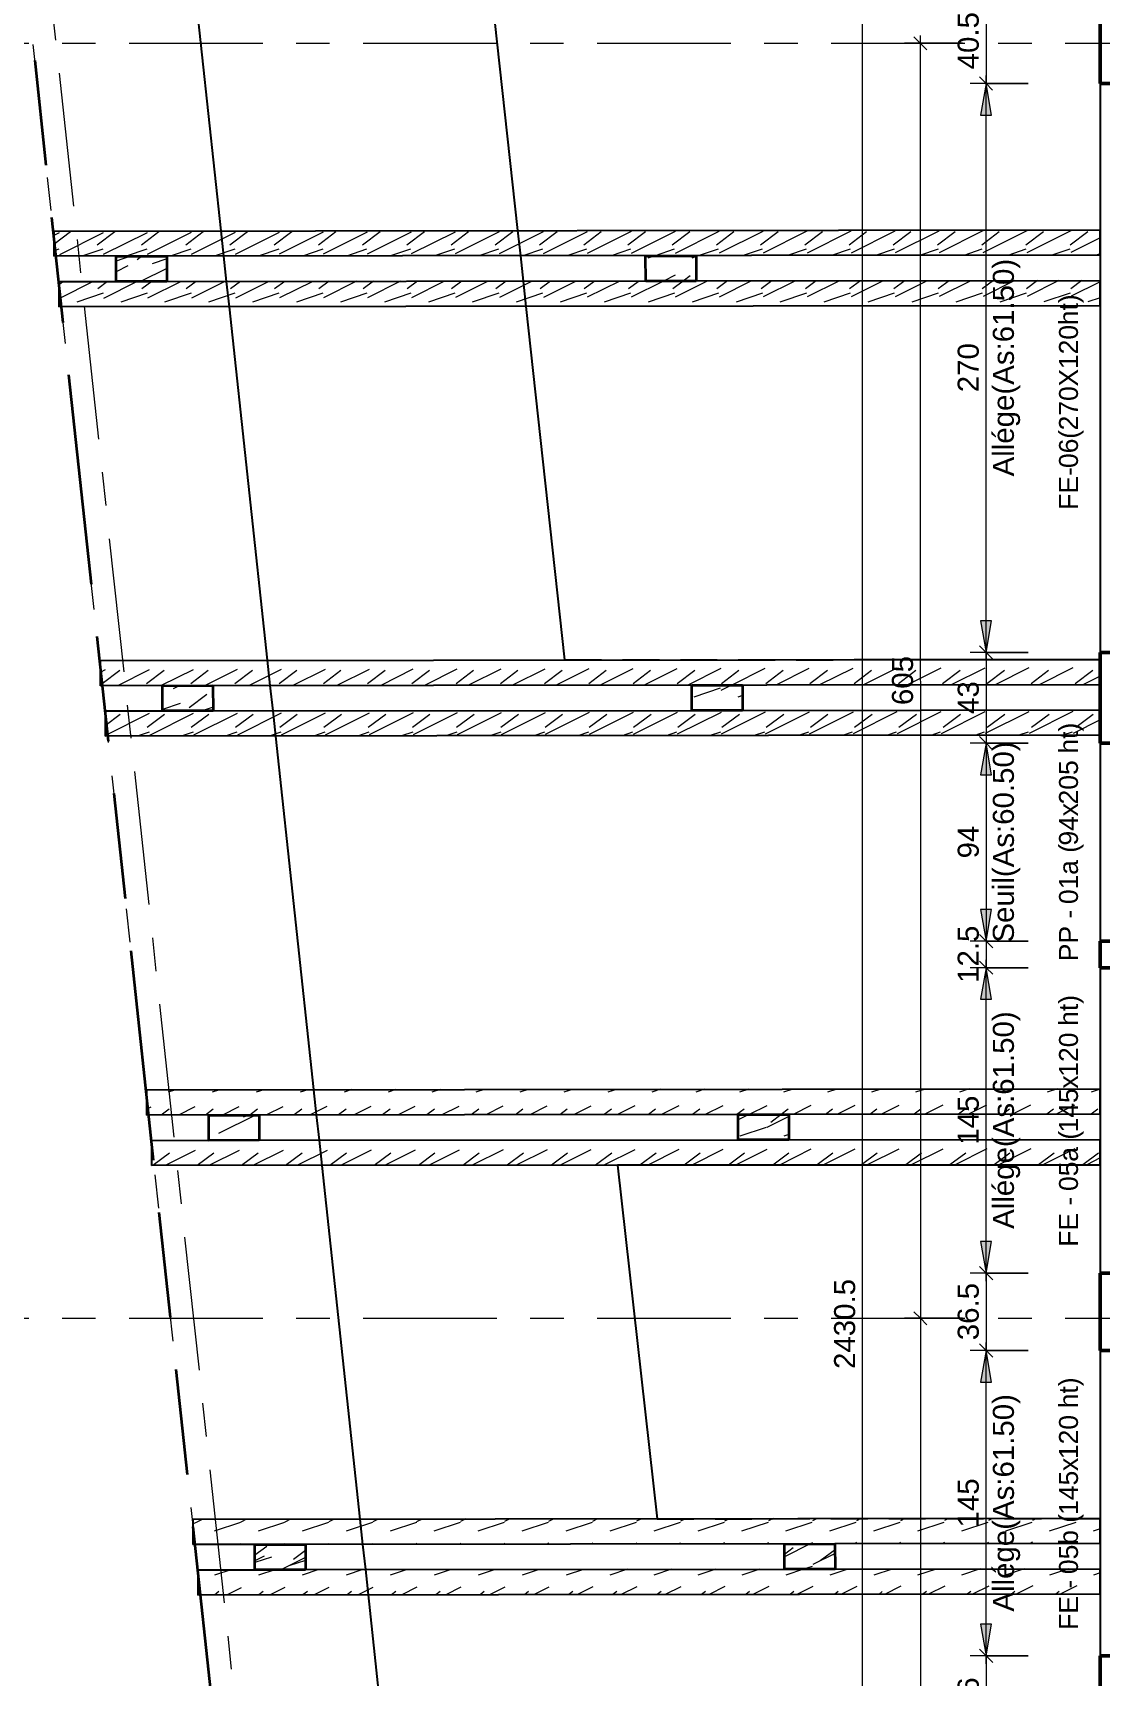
# Model space of a CAD drawing. Header units: metres. Extents: x 399 to 3028, y -427 to 863.
# Drawn here: x 405.42 to 410.5, y -406.57 to -398.77 of the extents above; entities that cross this region are included whole.
import ezdxf

# ---------------------------------------------------------------- set-up
doc = ezdxf.new("R2010")
doc.units = ezdxf.units.M
for name, pattern in [('Caché', [0.265, 0.175, -0.09]), ('Double tiret', [2.75, 1, -0.25, 0.5, -0.25, 0.5, -0.25]), ('Ligne de quadrillage', [1.11125, 0.635, -0.15875, 0.15875, -0.15875]), ('Tiret', [0.3175, 0.15875, -0.15875])]:
    doc.linetypes.add(name, pattern=pattern)
for name, color, linetype, lineweight in [('A-ANNO-DIMS', 211, 'Continuous', 9), ('A-ANNO-DIMS-50', 211, 'Continuous', 9), ('A-DETL', 90, 'Continuous', 18), ('A-DOOR-IDEN', 31, 'Continuous', 18), ('A-FLOR', 192, 'Continuous', 18), ('A-GLAZ-IDEN', 152, 'Continuous', 18), ('A-WALL', 113, 'Continuous', 18), ('L-SITE', 91, 'Double tiret', 35), ('S-BEAM', 12, 'Continuous', 18), ('S-COLS', 52, 'Continuous', 18), ('S-GRID', 1, 'Continuous', 9)]:
    doc.layers.add(name, color=color, linetype=linetype, lineweight=lineweight)
doc.styles.add('Arial', font='arial.ttf', dxfattribs={"height": 0.1})
doc.styles.add('Arial_6', font='arial.ttf', dxfattribs={"height": 0.09})
doc.dimstyles.new('AES-_COTATION_1_50_2', dxfattribs={"dimscale": 0.3048, "dimtxt": 0.102026, "dimasz": 0.205052, "dimexe": 0.246063, "dimexo": 0.0625, "dimgap": 0.016404, "dimtad": 1, "dimdec": 1, "dimlfac": 100, "dimrnd": 0.5, "dimdsep": 46, "dimtxsty": 'Arial', "dimblk1": 'OBLIQUE', "dimblk2": 'OBLIQUE', "dimsah": 1, "dimcen": 0.09, "dimdle": 0.123031, "dimazin": 0, "dimtfac": 1, "dimtdec": 4, "dimtix": 1, "dimtmove": 0, "dimatfit": 3, "dimfxl": 0.656168, "dimfxlon": 1, "dimtvp": 1, "dimtolj": 1, "dimtzin": 0, "dimarcsym": 2})
doc.dimstyles.new('AES-_COTATION_1_50_3', dxfattribs={"dimscale": 0.3048, "dimtxt": 0.102026, "dimasz": 0.205052, "dimexe": 0.246063, "dimexo": 0.0625, "dimgap": 0.016404, "dimtad": 1, "dimdec": 1, "dimlfac": 100, "dimrnd": 0.5, "dimdsep": 46, "dimtxsty": 'Arial', "dimblk1": 'OBLIQUE', "dimblk2": 'OBLIQUE', "dimsah": 1, "dimcen": 0.09, "dimdle": 0.123031, "dimazin": 0, "dimtfac": 1, "dimtdec": 4, "dimtix": 1, "dimtmove": 0, "dimatfit": 3, "dimfxl": 0.656168, "dimfxlon": 1, "dimtvp": 1, "dimtolj": 1, "dimtzin": 0, "dimarcsym": 2})
doc.dimstyles.new('AES-_COTATION_Allège_1_50', dxfattribs={"dimscale": 0.3048, "dimtxt": 0.102026, "dimasz": 0.492126, "dimexe": 0.246063, "dimexo": 0.0625, "dimgap": 0.016404, "dimtad": 1, "dimdec": 1, "dimlfac": 100, "dimrnd": 0.5, "dimdsep": 46, "dimtxsty": 'Arial', "dimsah": 1, "dimcen": 0.09, "dimdle": 0.123031, "dimazin": 0, "dimtfac": 1, "dimtdec": 4, "dimtix": 1, "dimtmove": 0, "dimatfit": 3, "dimfxl": 0.656168, "dimfxlon": 1, "dimtvp": 1, "dimtolj": 1, "dimtzin": 0, "dimarcsym": 2})
pattern_1 = [(216.87, (-38.043, -42.857), (0.625199256, 0.416401117), [0.104, -0.937]), (206.565, (-37.918, -42.919), (-0.207954508, -0.207954136), [0.233, -0.233]), (198.435, (-37.918, -43.023), (-0.416471782, -0.20839447), [0.132, -0.527])]
pattern_2 = [(216.811, (-444.268, 363.599), (0.6256277112, 0.415757101), [0.104, -0.937]), (206.506, (-444.143, 363.537), (-0.208168537, -0.207739886), [0.233, -0.233]), (198.376, (-444.143, 363.432), (-0.416686154, -0.2079655), [0.132, -0.527])]
pattern_3 = [(216.811, (-444.05, 361.561), (0.6256277112, 0.415757101), [0.104, -0.937]), (206.506, (-443.926, 361.498), (-0.208168537, -0.207739886), [0.233, -0.233]), (198.376, (-443.926, 361.394), (-0.416686154, -0.2079655), [0.132, -0.527])]
pattern_4 = [(216.811, (-443.833, 359.522), (0.6256277112, 0.415757101), [0.104, -0.937]), (206.506, (-443.708, 359.46), (-0.208168537, -0.207739886), [0.233, -0.233]), (198.376, (-443.708, 359.356), (-0.416686154, -0.2079655), [0.132, -0.527])]
pattern_5 = [(216.811, (-443.615, 357.484), (0.6256277112, 0.415757101), [0.104, -0.937]), (206.506, (-443.49, 357.421), (-0.208168537, -0.207739886), [0.233, -0.233]), (198.376, (-443.491, 357.317), (-0.416686154, -0.2079655), [0.132, -0.527])]

# ---------------------------------------------------------------- blocks, each defined once
blk = doc.blocks.new('P - AES_Poteau-V4-AES_EXE_BET_TZ_R_1_COF_0100-Plan coffrage PH R_1 Diffusion')
at = {"layer": 'S-COLS'}
h = blk.add_hatch(dxfattribs=at)
h.set_pattern_fill('FP_6', color=34, style=0, pattern_type=2)
h.set_pattern_definition(pattern_2)
h.paths.add_polyline_path([(-0.12, -0.06), (0.12, -0.06), (0.12, 0.06), (-0.12, 0.0596), (-0.12, -0.06)])
h = blk.add_hatch(dxfattribs=at)
h.set_pattern_fill('FP_6', color=34, style=0, pattern_type=2)
h.set_pattern_definition(pattern_2)
h.paths.add_polyline_path([(-0.12, -0.06), (0.12, -0.06), (0.12, 0.06), (-0.12, 0.0596), (-0.12, -0.06)])
at = {"layer": 'S-COLS', "color": 44, "lineweight": 35}
for p, q in [((-0.12, 0.06), (0.12, 0.06)), ((-0.12, -0.06), (-0.12, 0.06)), ((0.12, 0.06), (0.12, -0.06)), ((0.12, -0.06), (-0.12, -0.06))]:
    blk.add_line(p, q, dxfattribs=at)
blk = doc.blocks.new('P - AES_Poteau-V5-AES_EXE_BET_TZ_R_1_COF_0100-Plan coffrage PH R_1 Diffusion')
at = {"layer": 'S-COLS'}
h = blk.add_hatch(dxfattribs=at)
h.set_pattern_fill('FP_7', color=34, style=0, pattern_type=2)
h.set_pattern_definition(pattern_3)
h.paths.add_polyline_path([(-0.12, -0.06), (0.12, -0.06), (0.12, 0.06), (-0.12, 0.0597), (-0.12, -0.06)])
h = blk.add_hatch(dxfattribs=at)
h.set_pattern_fill('FP_7', color=34, style=0, pattern_type=2)
h.set_pattern_definition(pattern_3)
h.paths.add_polyline_path([(-0.12, -0.06), (0.12, -0.06), (0.12, 0.06), (-0.12, 0.0597), (-0.12, -0.06)])
at = {"layer": 'S-COLS', "color": 44, "lineweight": 35}
for p, q in [((-0.12, 0.06), (0.12, 0.06)), ((-0.12, -0.06), (-0.12, 0.06)), ((0.12, 0.06), (0.12, -0.06)), ((0.12, -0.06), (-0.12, -0.06))]:
    blk.add_line(p, q, dxfattribs=at)
blk = doc.blocks.new('P - AES_Poteau-V6-AES_EXE_BET_TZ_R_1_COF_0100-Plan coffrage PH R_1 Diffusion')
at = {"layer": 'S-COLS'}
h = blk.add_hatch(dxfattribs=at)
h.set_pattern_fill('FP_8', color=34, style=0, pattern_type=2)
h.set_pattern_definition(pattern_4)
h.paths.add_polyline_path([(-0.12, -0.06), (0.12, -0.06), (0.12, 0.06), (-0.12, 0.0598), (-0.12, -0.06)])
h = blk.add_hatch(dxfattribs=at)
h.set_pattern_fill('FP_8', color=34, style=0, pattern_type=2)
h.set_pattern_definition(pattern_4)
h.paths.add_polyline_path([(-0.12, -0.06), (0.12, -0.06), (0.12, 0.06), (-0.12, 0.0598), (-0.12, -0.06)])
at = {"layer": 'S-COLS', "color": 44, "lineweight": 35}
for p, q in [((-0.12, 0.06), (0.12, 0.06)), ((-0.12, -0.06), (-0.12, 0.06)), ((0.12, 0.06), (0.12, -0.06)), ((0.12, -0.06), (-0.12, -0.06))]:
    blk.add_line(p, q, dxfattribs=at)
blk = doc.blocks.new('P - AES_Poteau-V7-AES_EXE_BET_TZ_R_1_COF_0100-Plan coffrage PH R_1 Diffusion')
at = {"layer": 'S-COLS'}
h = blk.add_hatch(dxfattribs=at)
h.set_pattern_fill('FP_9', color=34, style=0, pattern_type=2)
h.set_pattern_definition(pattern_5)
h.paths.add_polyline_path([(-0.12, -0.06), (0.12, -0.06), (0.12, 0.06), (-0.12, 0.0598), (-0.12, -0.06)])
h = blk.add_hatch(dxfattribs=at)
h.set_pattern_fill('FP_9', color=34, style=0, pattern_type=2)
h.set_pattern_definition(pattern_5)
h.paths.add_polyline_path([(-0.12, -0.06), (0.12, -0.06), (0.12, 0.06), (-0.12, 0.0598), (-0.12, -0.06)])
at = {"layer": 'S-COLS', "color": 44, "lineweight": 35}
for p, q in [((-0.12, 0.06), (0.12, 0.06)), ((-0.12, -0.06), (-0.12, 0.06)), ((0.12, 0.06), (0.12, -0.06)), ((0.12, -0.06), (-0.12, -0.06))]:
    blk.add_line(p, q, dxfattribs=at)
blk = doc.blocks.new('Family - ___-883270-AES_EXE_BET_TZ_R_1_COF_0100-Plan coffrage PH R_1 Diffusion')
at = {"layer": 'A-DETL', "linetype": 'Tiret'}
blk.add_line((441.0484, -340.5755), (447.9666, -373.0035), dxfattribs=at)
at = {"layer": 'L-SITE'}
blk.add_line((441.0484, -340.5755), (447.9666, -373.0035), dxfattribs=at)
blk = doc.blocks.new('DIMBLOCK338-AES_EXE_BET_TZ_R_1_COF_0100-Plan coffrage PH R_1 Diffusion')
at = {"layer": 'A-ANNO-DIMS-50', "transparency": 16777216}
for p, q in [((409.9488, -398.6015), (409.9176, -398.5702)), ((409.9488, -398.564), (409.9488, -399.0436)), ((410.1488, -398.6015), (409.8738, -398.6015)), ((409.9488, -398.6015), (409.9801, -398.6327)), ((409.9488, -398.6015), (410.1488, -398.6015)), ((409.9488, -399.0061), (409.9176, -398.9748)), ((410.1488, -399.0061), (409.8738, -399.0061)), ((409.9488, -399.0061), (409.9801, -399.0373)), ((409.9488, -399.0061), (410.1488, -399.0061))]:
    blk.add_line(p, q, dxfattribs=at)
at = {"layer": 'A-ANNO-DIMS-50', "color": 0, "transparency": 16777216, "insert": (409.814, -398.9388), "char_height": 0.1, "width": 0.323972, "attachment_point": 1, "rotation": 90, "line_spacing_factor": 0.941778, "style": 'Arial'}
blk.add_mtext('40.5', dxfattribs=at)
blk = doc.blocks.new('_Oblique')
at = {"color": 0, "linetype": 'ByBlock', "lineweight": -2}
blk.add_line((-0.5, -0.5), (0.5, 0.5), dxfattribs=at)
blk = doc.blocks.new('DIMBLOCK339-AES_EXE_BET_TZ_R_1_COF_0100-Plan coffrage PH R_1 Diffusion')
at = {"layer": 'A-ANNO-DIMS-50', "transparency": 16777216}
for points in [[(409.9488, -399.0061), (409.9224, -399.1561), (409.9753, -399.1561)], [(409.9489, -401.7061), (409.9753, -401.5561), (409.9224, -401.5561)]]:
    blk.add_hatch(color=256, dxfattribs=at).paths.add_polyline_path(points)
for p, q in [((409.9489, -401.7436), (409.9488, -398.9686)), ((410.1488, -399.0061), (409.8738, -399.0061)), ((409.9488, -399.0061), (409.9224, -399.1561)), ((409.9753, -399.1561), (409.9488, -399.0061)), ((409.9488, -399.0061), (410.1488, -399.0061)), ((409.9224, -399.1561), (409.9753, -399.1561)), ((409.9753, -401.5561), (409.9224, -401.5561)), ((409.9224, -401.5561), (409.9489, -401.7061)), ((409.9489, -401.7061), (409.9753, -401.5561)), ((410.1489, -401.7061), (409.8739, -401.7061)), ((409.9489, -401.7061), (410.1489, -401.7061))]:
    blk.add_line(p, q, dxfattribs=at)
at = {"layer": 'A-ANNO-DIMS-50', "color": 0, "transparency": 16777216, "char_height": 0.1, "attachment_point": 1, "line_spacing_factor": 0.941778, "style": 'Arial'}
for s, insert, width, rotation in [('Allége(As:61.50)', (409.981, -400.8709), 1.235613, 90.00085), ('270', (409.814, -400.4714), 0.276883, 90)]:
    blk.add_mtext(s, dxfattribs=dict(at, insert=insert, width=width, rotation=rotation))
blk = doc.blocks.new('DIMBLOCK340-AES_EXE_BET_TZ_R_1_COF_0100-Plan coffrage PH R_1 Diffusion')
at = {"layer": 'A-ANNO-DIMS-50', "transparency": 16777216}
for p, q in [((410.1489, -401.7061), (409.8739, -401.7061)), ((409.9489, -401.7061), (409.9176, -401.6748)), ((409.9489, -401.6686), (409.9489, -402.1749)), ((409.9489, -401.7061), (409.9801, -401.7373)), ((409.9489, -401.7061), (410.1489, -401.7061)), ((410.1489, -402.1374), (409.8739, -402.1374)), ((409.9489, -402.1374), (409.9176, -402.1061)), ((409.9489, -402.1374), (409.9801, -402.1686)), ((409.9489, -402.1374), (410.1489, -402.1374))]:
    blk.add_line(p, q, dxfattribs=at)
at = {"layer": 'A-ANNO-DIMS-50', "color": 0, "transparency": 16777216, "insert": (409.8141, -401.9986), "char_height": 0.1, "width": 0.184588, "attachment_point": 1, "rotation": 90, "line_spacing_factor": 0.941778, "style": 'Arial'}
blk.add_mtext('43', dxfattribs=at)
blk = doc.blocks.new('DIMBLOCK341-AES_EXE_BET_TZ_R_1_COF_0100-Plan coffrage PH R_1 Diffusion')
at = {"layer": 'A-ANNO-DIMS-50', "transparency": 16777216}
for points in [[(409.9489, -402.1374), (409.9224, -402.2874), (409.9753, -402.2874)], [(409.9489, -403.0774), (409.9754, -402.9274), (409.9225, -402.9274)]]:
    blk.add_hatch(color=256, dxfattribs=at).paths.add_polyline_path(points)
for p, q in [((409.9489, -402.0999), (409.9489, -403.1149)), ((410.1489, -402.1374), (409.8739, -402.1374)), ((409.9489, -402.1374), (409.9224, -402.2874)), ((409.9753, -402.2874), (409.9489, -402.1374)), ((409.9489, -402.1374), (410.1489, -402.1374)), ((409.9224, -402.2874), (409.9753, -402.2874)), ((409.9754, -402.9274), (409.9225, -402.9274)), ((409.9225, -402.9274), (409.9489, -403.0774)), ((409.9489, -403.0774), (409.9754, -402.9274)), ((410.1489, -403.0774), (409.8739, -403.0774)), ((409.9489, -403.0774), (410.1489, -403.0774))]:
    blk.add_line(p, q, dxfattribs=at)
at = {"layer": 'A-ANNO-DIMS-50', "color": 0, "transparency": 16777216, "char_height": 0.1, "attachment_point": 1, "line_spacing_factor": 0.941778, "style": 'Arial'}
for s, insert, width, rotation in [('Seuil(As:60.50)', (409.981, -403.0838), 1.143318, 90.00085), ('94', (409.8141, -402.6843), 0.184588, 90)]:
    blk.add_mtext(s, dxfattribs=dict(at, insert=insert, width=width, rotation=rotation))
blk = doc.blocks.new('DIMBLOCK342-AES_EXE_BET_TZ_R_1_COF_0100-Plan coffrage PH R_1 Diffusion')
at = {"layer": 'A-ANNO-DIMS-50', "transparency": 16777216}
for p, q in [((409.9489, -403.0399), (409.9489, -403.2404)), ((410.1489, -403.0774), (409.8739, -403.0774)), ((409.9489, -403.0774), (409.9177, -403.0461)), ((409.9489, -403.0774), (409.9802, -403.1086)), ((409.9489, -403.0774), (410.1489, -403.0774)), ((409.9489, -403.2029), (409.9177, -403.1717)), ((410.1489, -403.2029), (409.8739, -403.2029)), ((409.9489, -403.2029), (409.9802, -403.2342)), ((409.9489, -403.2029), (410.1489, -403.2029))]:
    blk.add_line(p, q, dxfattribs=at)
at = {"layer": 'A-ANNO-DIMS-50', "color": 0, "transparency": 16777216, "insert": (409.8141, -403.2752), "char_height": 0.1, "width": 0.323972, "attachment_point": 1, "rotation": 90, "line_spacing_factor": 0.941778, "style": 'Arial'}
blk.add_mtext('12.5', dxfattribs=at)
blk = doc.blocks.new('DIMBLOCK343-AES_EXE_BET_TZ_R_1_COF_0100-Plan coffrage PH R_1 Diffusion')
at = {"layer": 'A-ANNO-DIMS-50', "transparency": 16777216}
for points in [[(409.9489, -403.2029), (409.9225, -403.3529), (409.9754, -403.3529)], [(409.9489, -404.6529), (409.9754, -404.5029), (409.9225, -404.5029)]]:
    blk.add_hatch(color=256, dxfattribs=at).paths.add_polyline_path(points)
for p, q in [((409.9489, -404.6904), (409.9489, -403.1654)), ((410.1489, -403.2029), (409.8739, -403.2029)), ((409.9489, -403.2029), (409.9225, -403.3529)), ((409.9754, -403.3529), (409.9489, -403.2029)), ((409.9489, -403.2029), (410.1489, -403.2029)), ((409.9225, -403.3529), (409.9754, -403.3529)), ((409.9754, -404.5029), (409.9225, -404.5029)), ((409.9225, -404.5029), (409.9489, -404.6529)), ((409.9489, -404.6529), (409.9754, -404.5029)), ((410.1489, -404.6529), (409.8739, -404.6529)), ((409.9489, -404.6529), (410.1489, -404.6529))]:
    blk.add_line(p, q, dxfattribs=at)
at = {"layer": 'A-ANNO-DIMS-50', "color": 0, "transparency": 16777216, "char_height": 0.1, "attachment_point": 1, "line_spacing_factor": 0.941778, "style": 'Arial'}
for s, insert, width, rotation in [('Allége(As:61.50)', (409.9811, -404.4428), 1.235613, 90.00085), ('145', (409.8141, -404.0433), 0.276883, 90)]:
    blk.add_mtext(s, dxfattribs=dict(at, insert=insert, width=width, rotation=rotation))
blk = doc.blocks.new('DIMBLOCK344-AES_EXE_BET_TZ_R_1_COF_0100-Plan coffrage PH R_1 Diffusion')
at = {"layer": 'A-ANNO-DIMS-50', "transparency": 16777216}
for p, q in [((410.1489, -404.6529), (409.8739, -404.6529)), ((409.9489, -404.6529), (409.9177, -404.6217)), ((409.9489, -404.6154), (409.9489, -405.0572)), ((409.9489, -404.6529), (409.9802, -404.6842)), ((409.9489, -404.6529), (410.1489, -404.6529)), ((409.9489, -405.0197), (409.9177, -404.9885)), ((410.1489, -405.0197), (409.8739, -405.0197)), ((409.9489, -405.0197), (409.9802, -405.051)), ((409.9489, -405.0197), (410.1489, -405.0197))]:
    blk.add_line(p, q, dxfattribs=at)
at = {"layer": 'A-ANNO-DIMS-50', "color": 0, "transparency": 16777216, "insert": (409.8141, -404.9713), "char_height": 0.1, "width": 0.323972, "attachment_point": 1, "rotation": 90, "line_spacing_factor": 0.941778, "style": 'Arial'}
blk.add_mtext('36.5', dxfattribs=at)
blk = doc.blocks.new('DIMBLOCK345-AES_EXE_BET_TZ_R_1_COF_0100-Plan coffrage PH R_1 Diffusion')
at = {"layer": 'A-ANNO-DIMS-50', "transparency": 16777216}
for points in [[(409.9489, -405.0197), (409.9225, -405.1697), (409.9754, -405.1697)], [(409.949, -406.4697), (409.9754, -406.3197), (409.9225, -406.3197)]]:
    blk.add_hatch(color=256, dxfattribs=at).paths.add_polyline_path(points)
for p, q in [((409.949, -406.5072), (409.9489, -404.9822)), ((410.1489, -405.0197), (409.8739, -405.0197)), ((409.9489, -405.0197), (409.9225, -405.1697)), ((409.9754, -405.1697), (409.9489, -405.0197)), ((409.9489, -405.0197), (410.1489, -405.0197)), ((409.9225, -405.1697), (409.9754, -405.1697)), ((409.9754, -406.3197), (409.9225, -406.3197)), ((409.9225, -406.3197), (409.949, -406.4697)), ((409.949, -406.4697), (409.9754, -406.3197)), ((410.149, -406.4697), (409.874, -406.4697)), ((409.949, -406.4697), (410.149, -406.4697))]:
    blk.add_line(p, q, dxfattribs=at)
at = {"layer": 'A-ANNO-DIMS-50', "color": 0, "transparency": 16777216, "char_height": 0.1, "attachment_point": 1, "line_spacing_factor": 0.941778, "style": 'Arial'}
for s, insert, width, rotation in [('Allége(As:61.50)', (409.9811, -406.2596), 1.235613, 90.00085), ('145', (409.8141, -405.8601), 0.276883, 90)]:
    blk.add_mtext(s, dxfattribs=dict(at, insert=insert, width=width, rotation=rotation))
blk = doc.blocks.new('DIMBLOCK346-AES_EXE_BET_TZ_R_1_COF_0100-Plan coffrage PH R_1 Diffusion')
at = {"layer": 'A-ANNO-DIMS-50', "transparency": 16777216}
for p, q in [((410.149, -406.4697), (409.874, -406.4697)), ((409.949, -406.4697), (409.9177, -406.4385)), ((409.949, -406.4322), (409.949, -406.8681)), ((409.949, -406.4697), (409.9802, -406.501)), ((409.949, -406.4697), (410.149, -406.4697)), ((410.149, -406.8306), (409.874, -406.8307)), ((409.949, -406.8306), (409.9177, -406.7994)), ((409.949, -406.8306), (409.9802, -406.8619)), ((409.949, -406.8306), (410.149, -406.8306))]:
    blk.add_line(p, q, dxfattribs=at)
at = {"layer": 'A-ANNO-DIMS-50', "color": 0, "transparency": 16777216, "insert": (409.8141, -406.7271), "char_height": 0.1, "width": 0.184588, "attachment_point": 1, "rotation": 90, "line_spacing_factor": 0.941778, "style": 'Arial'}
blk.add_mtext('36', dxfattribs=at)
blk = doc.blocks.new('DIMBLOCK783-AES_EXE_BET_TZ_R_1_COF_0100-Plan coffrage PH R_1 Diffusion')
at = {"layer": 'A-ANNO-DIMS-50', "transparency": 16777216}
for p, q in [((409.8367, -398.8151), (409.5617, -398.8151)), ((409.6367, -398.8151), (409.6054, -398.7838)), ((409.6367, -398.7776), (409.6368, -404.9047)), ((409.6367, -398.8151), (409.6679, -398.8463)), ((409.6367, -398.8151), (409.8367, -398.8151)), ((409.8368, -404.8672), (409.5618, -404.8672)), ((409.6368, -404.8672), (409.6055, -404.8359)), ((409.6368, -404.8672), (409.668, -404.8984)), ((409.6368, -404.8672), (409.8368, -404.8672))]:
    blk.add_line(p, q, dxfattribs=at)
at = {"layer": 'A-ANNO-DIMS-50', "color": 0, "transparency": 16777216, "insert": (409.5019, -401.9565), "char_height": 0.1, "width": 0.276883, "attachment_point": 1, "rotation": 90, "line_spacing_factor": 0.941778, "style": 'Arial'}
blk.add_mtext('605', dxfattribs=at)
blk = doc.blocks.new('DIMBLOCK784-AES_EXE_BET_TZ_R_1_COF_0100-Plan coffrage PH R_1 Diffusion')
at = {"layer": 'A-ANNO-DIMS-50', "transparency": 16777216}
for p, q in [((409.6368, -404.8297), (409.6369, -412.6668)), ((409.8368, -404.8672), (409.5618, -404.8672)), ((409.6368, -404.8672), (409.6055, -404.8359)), ((409.6368, -404.8672), (409.668, -404.8984)), ((409.6368, -404.8672), (409.8368, -404.8672)), ((409.8369, -412.6293), (409.5619, -412.6293)), ((409.6369, -412.6293), (409.6057, -412.598)), ((409.6369, -412.6293), (409.6682, -412.6605)), ((409.6369, -412.6293), (409.8369, -412.6293))]:
    blk.add_line(p, q, dxfattribs=at)
at = {"layer": 'A-ANNO-DIMS-50', "color": 0, "transparency": 16777216, "insert": (409.502, -408.8636), "char_height": 0.1, "width": 0.276883, "attachment_point": 1, "rotation": 90, "line_spacing_factor": 0.941778, "style": 'Arial'}
blk.add_mtext('776', dxfattribs=at)
blk = doc.blocks.new('DIMBLOCK785-AES_EXE_BET_TZ_R_1_COF_0100-Plan coffrage PH R_1 Diffusion')
at = {"layer": 'A-ANNO-DIMS-50', "transparency": 16777216}
for p, q in [((409.362, -392.7445), (409.3307, -392.7132)), ((409.362, -417.0847), (409.362, -392.707)), ((409.162, -392.7445), (409.437, -392.7445)), ((409.362, -392.7445), (409.162, -392.7445)), ((409.362, -392.7445), (409.3932, -392.7757)), ((409.562, -417.0472), (409.287, -417.0472)), ((409.362, -417.0472), (409.3307, -417.016)), ((409.362, -417.0472), (409.3932, -417.0785)), ((409.362, -417.0472), (409.562, -417.0472))]:
    blk.add_line(p, q, dxfattribs=at)
at = {"layer": 'A-ANNO-DIMS-50', "color": 0, "transparency": 16777216, "insert": (409.2271, -405.1078), "char_height": 0.1, "width": 0.50856, "attachment_point": 1, "rotation": 90, "line_spacing_factor": 0.941778, "style": 'Arial'}
blk.add_mtext('2430.5', dxfattribs=at)

msp = doc.modelspace()

# ---------------------------------------------------------------- hatches: boundary and pattern name
at = {"layer": 'S-BEAM'}
h = msp.add_hatch(dxfattribs=at)
h.set_pattern_fill('FP_1', color=9, style=0, pattern_type=2)
h.set_pattern_definition(pattern_1)
h.paths.add_polyline_path([(405.5229, -399.8263), (410.4907, -399.8212), (410.4907, -399.7012), (405.5227, -399.7063)])
h = msp.add_hatch(dxfattribs=at)
h.set_pattern_fill('FP_1', color=9, style=0, pattern_type=2)
h.set_pattern_definition(pattern_1)
h.paths.add_polyline_path([(405.5229, -399.8263), (410.4907, -399.8212), (410.4907, -399.7012), (405.5227, -399.7063)])
h = msp.add_hatch(dxfattribs=at)
h.set_pattern_fill('FP_1', color=9, style=0, pattern_type=2)
h.set_pattern_definition(pattern_1)
h.paths.add_polyline_path([(405.5466, -400.0663), (410.4908, -400.0612), (410.4907, -399.9412), (408.5726, -399.9432), (408.5726, -399.9439), (408.3326, -399.9439), (408.3324, -399.9434), (405.5465, -399.9463)])
h = msp.add_hatch(dxfattribs=at)
h.set_pattern_fill('FP_1', color=9, style=0, pattern_type=2)
h.set_pattern_definition(pattern_1)
h.paths.add_polyline_path([(405.5466, -400.0663), (410.4908, -400.0612), (410.4907, -399.9412), (408.5726, -399.9432), (408.5726, -399.9439), (408.3326, -399.9439), (408.3324, -399.9434), (405.5465, -399.9463)])
h = msp.add_hatch(dxfattribs=at)
h.set_pattern_fill('FP_1', color=9, style=0, pattern_type=2)
h.set_pattern_definition(pattern_1)
h.paths.add_polyline_path([(405.7425, -401.8645), (410.4908, -401.8596), (410.4907, -401.7396), (405.7424, -401.7445)])
h = msp.add_hatch(dxfattribs=at)
h.set_pattern_fill('FP_1', color=9, style=0, pattern_type=2)
h.set_pattern_definition(pattern_1)
h.paths.add_polyline_path([(405.7425, -401.8645), (410.4908, -401.8596), (410.4907, -401.7396), (405.7424, -401.7445)])
h = msp.add_hatch(dxfattribs=at)
h.set_pattern_fill('FP_1', color=9, style=0, pattern_type=2)
h.set_pattern_definition(pattern_1)
h.paths.add_polyline_path([(405.7663, -402.1045), (410.4908, -402.0996), (410.4907, -401.9796), (408.7922, -401.9814), (408.7922, -401.9821), (408.5522, -401.9821), (408.5521, -401.9816), (405.7661, -401.9845)])
h = msp.add_hatch(dxfattribs=at)
h.set_pattern_fill('FP_1', color=9, style=0, pattern_type=2)
h.set_pattern_definition(pattern_1)
h.paths.add_polyline_path([(405.7663, -402.1045), (410.4908, -402.0996), (410.4907, -401.9796), (408.7922, -401.9814), (408.7922, -401.9821), (408.5522, -401.9821), (408.5521, -401.9816), (405.7661, -401.9845)])
h = msp.add_hatch(dxfattribs=at)
h.set_pattern_fill('FP_1', color=9, style=0, pattern_type=2)
h.set_pattern_definition(pattern_1)
h.paths.add_polyline_path([(405.9622, -403.9028), (410.4908, -403.8981), (410.4907, -403.7781), (405.9621, -403.7828)])
h = msp.add_hatch(dxfattribs=at)
h.set_pattern_fill('FP_1', color=9, style=0, pattern_type=2)
h.set_pattern_definition(pattern_1)
h.paths.add_polyline_path([(405.9622, -403.9028), (410.4908, -403.8981), (410.4907, -403.7781), (405.9621, -403.7828)])
h = msp.add_hatch(dxfattribs=at)
h.set_pattern_fill('FP_1', color=9, style=0, pattern_type=2)
h.set_pattern_definition(pattern_1)
h.paths.add_polyline_path([(405.9859, -404.1427), (410.4908, -404.1381), (410.4908, -404.0181), (409.0119, -404.0196), (409.0119, -404.0202), (408.7719, -404.0202), (408.7718, -404.0198), (405.9858, -404.0227), (405.9859, -404.1406)])
h = msp.add_hatch(dxfattribs=at)
h.set_pattern_fill('FP_1', color=9, style=0, pattern_type=2)
h.set_pattern_definition(pattern_1)
h.paths.add_polyline_path([(405.9859, -404.1427), (410.4908, -404.1381), (410.4908, -404.0181), (409.0119, -404.0196), (409.0119, -404.0202), (408.7719, -404.0202), (408.7718, -404.0198), (405.9858, -404.0227), (405.9859, -404.1406)])
h = msp.add_hatch(dxfattribs=at)
h.set_pattern_fill('FP_1', color=9, style=0, pattern_type=2)
h.set_pattern_definition(pattern_1)
h.paths.add_polyline_path([(406.4774, -405.8208), (406.4774, -405.9407), (410.4908, -405.9367), (410.4908, -405.8167), (406.7175, -405.8206)])
h.paths.add_polyline_path([(406.1819, -405.9411), (406.4774, -405.9408), (406.4774, -405.8208), (406.1818, -405.8211)])
h = msp.add_hatch(dxfattribs=at)
h.set_pattern_fill('FP_1', color=9, style=0, pattern_type=2)
h.set_pattern_definition(pattern_1)
h.paths.add_polyline_path([(406.4774, -405.8208), (406.4774, -405.9407), (410.4908, -405.9367), (410.4908, -405.8167), (406.7175, -405.8206)])
h.paths.add_polyline_path([(406.1819, -405.9411), (406.4774, -405.9408), (406.4774, -405.8208), (406.1818, -405.8211)])
h = msp.add_hatch(dxfattribs=at)
h.set_pattern_fill('FP_1', color=9, style=0, pattern_type=2)
h.set_pattern_definition(pattern_1)
h.paths.add_polyline_path([(406.2056, -406.1809), (410.4908, -406.1765), (410.4908, -406.0565), (409.2316, -406.0578), (409.2316, -406.0584), (408.9916, -406.0584), (408.9915, -406.058), (406.2055, -406.0609)])
h = msp.add_hatch(dxfattribs=at)
h.set_pattern_fill('FP_1', color=9, style=0, pattern_type=2)
h.set_pattern_definition(pattern_1)
h.paths.add_polyline_path([(406.2056, -406.1809), (410.4908, -406.1765), (410.4908, -406.0565), (409.2316, -406.0578), (409.2316, -406.0584), (408.9916, -406.0584), (408.9915, -406.058), (406.2055, -406.0609)])
at = {"layer": 'S-COLS'}
h = msp.add_hatch(dxfattribs=at)
h.set_pattern_fill('FP_1', color=34, style=0, pattern_type=2)
h.set_pattern_definition(pattern_1)
h.paths.add_polyline_path([(408.3326, -399.9441), (408.5726, -399.9439), (408.5724, -399.8239), (408.3324, -399.8241), (408.3326, -399.9439)])
h = msp.add_hatch(dxfattribs=at)
h.set_pattern_fill('FP_1', color=34, style=0, pattern_type=2)
h.set_pattern_definition(pattern_1)
h.paths.add_polyline_path([(408.3326, -399.9441), (408.5726, -399.9439), (408.5724, -399.8239), (408.3324, -399.8241), (408.3326, -399.9439)])
h = msp.add_hatch(dxfattribs=at)
h.set_pattern_fill('FP_1', color=34, style=0, pattern_type=2)
h.set_pattern_definition(pattern_1)
h.paths.add_polyline_path([(408.5522, -401.9823), (408.7922, -401.9821), (408.7921, -401.8621), (408.5521, -401.8623), (408.5522, -401.9821)])
h = msp.add_hatch(dxfattribs=at)
h.set_pattern_fill('FP_1', color=34, style=0, pattern_type=2)
h.set_pattern_definition(pattern_1)
h.paths.add_polyline_path([(408.5522, -401.9823), (408.7922, -401.9821), (408.7921, -401.8621), (408.5521, -401.8623), (408.5522, -401.9821)])
h = msp.add_hatch(dxfattribs=at)
h.set_pattern_fill('FP_1', color=34, style=0, pattern_type=2)
h.set_pattern_definition(pattern_1)
h.paths.add_polyline_path([(408.7719, -404.0205), (409.0119, -404.0202), (409.0118, -403.9002), (408.7718, -403.9005), (408.7719, -404.0202)])
h = msp.add_hatch(dxfattribs=at)
h.set_pattern_fill('FP_1', color=34, style=0, pattern_type=2)
h.set_pattern_definition(pattern_1)
h.paths.add_polyline_path([(408.7719, -404.0205), (409.0119, -404.0202), (409.0118, -403.9002), (408.7718, -403.9005), (408.7719, -404.0202)])
h = msp.add_hatch(dxfattribs=at)
h.set_pattern_fill('FP_1', color=34, style=0, pattern_type=2)
h.set_pattern_definition(pattern_1)
h.paths.add_polyline_path([(408.9916, -406.0587), (409.2316, -406.0584), (409.2315, -405.9384), (408.9915, -405.9387), (408.9916, -406.0584)])
h = msp.add_hatch(dxfattribs=at)
h.set_pattern_fill('FP_1', color=34, style=0, pattern_type=2)
h.set_pattern_definition(pattern_1)
h.paths.add_polyline_path([(408.9916, -406.0587), (409.2316, -406.0584), (409.2315, -405.9384), (408.9915, -405.9387), (408.9916, -406.0584)])

# ---------------------------------------------------------------- linework, layer by layer
at = {"layer": 'A-FLOR', "color": 31, "lineweight": 25}
for p, q in [((406.317, -399.7055), (406.1358, -398.0273)), ((407.541, -398.0258), (407.7246, -399.7041)), ((406.3429, -399.9455), (406.33, -399.8255)), ((407.7377, -399.824), (407.7508, -399.944)), ((406.5371, -401.7437), (406.3559, -400.0655)), ((407.764, -400.064), (407.9475, -401.7423)), ((409.4202, -401.7407), (410.4908, -401.7395)), ((410.4908, -401.7395), (410.4908, -401.7996)), ((406.563, -401.9837), (406.5501, -401.8637)), ((410.4908, -401.8596), (410.4908, -402.0396)), ((410.4908, -402.0996), (410.4908, -403.8381)), ((406.7572, -403.7819), (406.576, -402.1037)), ((410.4908, -403.8981), (410.4908, -404.0781)), ((406.7831, -404.0219), (406.7701, -403.9019)), ((406.9773, -405.8203), (406.796, -404.1419)), ((410.4908, -404.1399), (408.1985, -404.1406)), ((408.1985, -404.1406), (408.3869, -405.8189)), ((410.4908, -404.1381), (410.4908, -404.1399)), ((410.4908, -405.8168), (410.4908, -405.8767)), ((407.0032, -406.0601), (406.9902, -405.9403)), ((410.4908, -405.9367), (410.4908, -406.1165)), ((407.1974, -407.8584), (407.0161, -406.18)), ((410.4908, -406.1765), (410.4909, -407.9151))]:
    msp.add_line(p, q, dxfattribs=at)
at = {"layer": 'A-FLOR', "color": 31, "linetype": 'Caché', "lineweight": 25}
for p, q in [((406.33, -399.8254), (406.317, -399.7056)), ((407.7246, -399.7041), (407.7377, -399.824)), ((406.3559, -400.0654), (406.3429, -399.9455)), ((407.7508, -399.9441), (407.764, -400.064)), ((406.5501, -401.8636), (406.5371, -401.7437)), ((407.9475, -401.7424), (409.4201, -401.7407)), ((407.9475, -401.7423), (407.9475, -401.7424)), ((410.4908, -401.7997), (410.4908, -401.8596)), ((406.576, -402.1036), (406.563, -401.9837)), ((410.4908, -402.0397), (410.4908, -402.0996)), ((406.7701, -403.9019), (406.7572, -403.782)), ((410.4908, -403.8382), (410.4908, -403.8981)), ((406.796, -404.1418), (406.7831, -404.0219)), ((410.4908, -404.0781), (410.4908, -404.138)), ((406.9902, -405.9402), (406.9773, -405.8203)), ((408.3869, -405.819), (410.4908, -405.8168)), ((408.3869, -405.8189), (408.3869, -405.819)), ((410.4908, -405.8768), (410.4908, -405.9367)), ((407.0161, -406.18), (407.0032, -406.0601)), ((410.4908, -406.1165), (410.4908, -406.1764))]:
    msp.add_line(p, q, dxfattribs=at)
at = {"layer": 'A-WALL', "color": 2, "lineweight": 50}
for p, q in [((410.4907, -399.0061), (410.4907, -398.6015)), ((410.6707, -399.0061), (410.4907, -399.0061)), ((410.4908, -402.1374), (410.4908, -401.7061)), ((410.4908, -401.7061), (410.6708, -401.7061)), ((410.6708, -402.1374), (410.4908, -402.1374)), ((410.4908, -403.2029), (410.4908, -403.0774)), ((410.4908, -403.0774), (410.6708, -403.0774)), ((410.6708, -403.2029), (410.4908, -403.2029)), ((410.4908, -405.0197), (410.4908, -404.6529)), ((410.4908, -404.6529), (410.6708, -404.6529)), ((410.6708, -405.0197), (410.4908, -405.0197)), ((410.4909, -406.8306), (410.4908, -406.4697)), ((410.4908, -406.4697), (410.6708, -406.4697))]:
    msp.add_line(p, q, dxfattribs=at)
at = {"layer": 'A-WALL', "color": 3, "lineweight": 25}
for p, q in [((410.4907, -399.0061), (410.4908, -401.7061)), ((410.4908, -402.1374), (410.4908, -403.0774)), ((410.4908, -403.2029), (410.4908, -404.6529)), ((410.4908, -405.0197), (410.4908, -406.4697))]:
    msp.add_line(p, q, dxfattribs=at)
at = {"layer": 'S-BEAM', "color": 24, "lineweight": 25}
for p, q in [((405.5227, -399.7063), (410.4907, -399.7012)), ((405.5227, -399.7063), (405.5229, -399.8263)), ((410.4907, -399.7612), (410.4907, -399.7012)), ((410.4908, -399.8212), (410.4907, -399.7612)), ((410.4907, -399.8212), (405.5229, -399.8263)), ((405.5465, -399.9463), (405.8185, -399.946)), ((405.5465, -399.9463), (405.5466, -400.0663)), ((405.8185, -399.946), (406.0584, -399.9458)), ((406.0585, -399.9458), (408.3326, -399.9434)), ((408.3326, -399.9434), (408.3326, -399.9441)), ((408.3326, -399.9441), (408.5726, -399.9439)), ((408.5726, -399.9432), (410.4907, -399.9412)), ((408.5726, -399.9439), (408.5726, -399.9432)), ((410.4908, -400.0012), (410.4907, -399.9412)), ((410.4908, -400.0612), (405.5466, -400.0663)), ((410.4908, -400.0612), (410.4908, -400.0012)), ((405.7424, -401.7445), (410.4907, -401.7396)), ((405.7424, -401.7445), (405.7425, -401.8645)), ((410.4908, -401.7996), (410.4907, -401.7396)), ((410.4908, -401.8596), (405.7425, -401.8645)), ((410.4908, -401.8596), (410.4908, -401.7996)), ((405.7661, -401.9845), (406.0381, -401.9842)), ((405.7661, -401.9845), (405.7663, -402.1045)), ((406.0382, -401.9842), (406.2781, -401.984)), ((406.2781, -401.984), (408.5522, -401.9816)), ((408.5522, -401.9816), (408.5522, -401.9823)), ((408.5522, -401.9823), (408.7922, -401.9821)), ((408.7922, -401.9814), (410.4907, -401.9796)), ((408.7922, -401.9821), (408.7922, -401.9814)), ((410.4908, -402.0396), (410.4907, -401.9796)), ((410.4908, -402.0996), (405.7663, -402.1045)), ((410.4908, -402.0996), (410.4908, -402.0396)), ((405.9621, -403.7828), (410.4907, -403.7781)), ((405.9621, -403.7828), (405.9622, -403.9028)), ((410.4908, -403.8381), (410.4907, -403.7781)), ((410.4908, -403.8981), (405.9622, -403.9028)), ((410.4909, -403.8981), (410.4908, -403.8381)), ((405.9858, -404.0227), (406.2578, -404.0224)), ((405.9858, -404.0227), (405.9859, -404.1427)), ((406.2579, -404.0224), (406.4978, -404.0222)), ((406.4978, -404.0222), (408.7719, -404.0198)), ((408.7719, -404.0198), (408.7719, -404.0205)), ((408.7719, -404.0205), (409.0119, -404.0202)), ((409.0119, -404.0196), (410.4908, -404.0181)), ((409.0119, -404.0202), (409.0119, -404.0196)), ((410.4908, -404.0781), (410.4908, -404.0181)), ((410.4909, -404.1381), (410.4908, -404.0781)), ((410.4908, -404.1381), (405.9859, -404.1427)), ((406.1818, -405.8211), (410.4908, -405.8167)), ((406.1818, -405.8211), (406.1819, -405.9411)), ((410.4908, -405.8767), (410.4908, -405.8167)), ((410.4909, -405.9367), (410.4908, -405.8767)), ((406.4774, -405.9408), (406.1819, -405.9411)), ((406.7173, -405.9406), (406.4774, -405.9408)), ((410.4908, -405.9367), (406.7174, -405.9406)), ((406.2055, -406.0609), (406.4775, -406.0606)), ((406.2055, -406.0609), (406.2056, -406.1809)), ((406.4775, -406.0606), (406.7174, -406.0604)), ((406.7175, -406.0604), (408.9916, -406.058)), ((408.9916, -406.058), (408.9916, -406.0587)), ((408.9916, -406.0587), (409.2316, -406.0584)), ((409.2316, -406.0578), (410.4908, -406.0565)), ((409.2316, -406.0584), (409.2316, -406.0578)), ((410.4908, -406.1165), (410.4908, -406.0565)), ((410.4909, -406.1765), (410.4908, -406.1165)), ((410.4908, -406.1765), (406.2056, -406.1809))]:
    msp.add_line(p, q, dxfattribs=at)
at = {"layer": 'S-COLS', "color": 44, "lineweight": 35}
for p, q in [((408.3324, -399.8241), (408.5724, -399.8239)), ((408.3326, -399.9441), (408.3324, -399.8241)), ((408.5724, -399.8239), (408.5726, -399.9439)), ((408.5726, -399.9439), (408.3326, -399.9441)), ((408.5521, -401.8623), (408.7921, -401.8621)), ((408.5522, -401.9823), (408.5521, -401.8623)), ((408.7921, -401.8621), (408.7922, -401.9821)), ((408.7922, -401.9821), (408.5522, -401.9823)), ((408.7718, -403.9005), (409.0118, -403.9002)), ((408.7719, -404.0205), (408.7718, -403.9005)), ((409.0118, -403.9002), (409.0119, -404.0202)), ((409.0119, -404.0202), (408.7719, -404.0205)), ((408.9915, -405.9387), (409.2315, -405.9384)), ((408.9916, -406.0587), (408.9915, -405.9387)), ((409.2315, -405.9384), (409.2316, -406.0584)), ((409.2316, -406.0584), (408.9916, -406.0587))]:
    msp.add_line(p, q, dxfattribs=at)
at = {"layer": 'S-GRID', "linetype": 'Ligne de quadrillage'}
for p, q in [((403.5199, -380.1753), (408.2565, -424.0576)), ((402.5455, -398.8152), (426.9216, -398.8148)), ((402.5458, -404.8673), (426.9217, -404.8669))]:
    msp.add_line(p, q, dxfattribs=at)

# ---------------------------------------------------------------- block references
at = {"layer": 'L-SITE', "linetype": 'Tiret', "lineweight": 18, "rotation": 354.117617010805}
msp.add_blockref('Family - ___-883270-AES_EXE_BET_TZ_R_1_COF_0100-Plan coffrage PH R_1 Diffusion', (0, 0), dxfattribs=at)
at = {"layer": 'S-COLS', "color": 24, "lineweight": 25, "rotation": 0.05869832699800914}
for name, p in [('P - AES_Poteau-V7-AES_EXE_BET_TZ_R_1_COF_0100-Plan coffrage PH R_1 Diffusion', (405.9384, -399.886)), ('P - AES_Poteau-V6-AES_EXE_BET_TZ_R_1_COF_0100-Plan coffrage PH R_1 Diffusion', (406.1581, -401.9242)), ('P - AES_Poteau-V5-AES_EXE_BET_TZ_R_1_COF_0100-Plan coffrage PH R_1 Diffusion', (406.3778, -403.9624)), ('P - AES_Poteau-V4-AES_EXE_BET_TZ_R_1_COF_0100-Plan coffrage PH R_1 Diffusion', (406.5974, -406.0006))]:
    msp.add_blockref(name, p, dxfattribs=at)

# ---------------------------------------------------------------- texts
at = {"layer": 'A-DOOR-IDEN', "lineweight": 9, "char_height": 0.09, "attachment_point": 1, "rotation": 90, "style": 'Arial_6'}
for s, insert, width in [('ht)', (410.2952, -402.1867), 0.172363), ('205 ', (410.2952, -402.4282), 0.292616), ('94', (410.2952, -402.6233), 0.168354), ('\\fArial|b0|i0|c178|p34|;x', (410.2952, -402.4844), 0.068143), ('a (', (410.2952, -402.7622), 0.168354), ('01', (410.2952, -402.9011), 0.168354), ('PP - ', (410.2952, -403.1723), 0.328692)]:
    msp.add_mtext(s, dxfattribs=dict(at, insert=insert, width=width))
at = {"layer": 'A-GLAZ-IDEN', "lineweight": 9, "char_height": 0.09, "attachment_point": 1, "rotation": 90, "style": 'Arial_6'}
for s, insert, width in [('ht)', (410.2952, -400.1533), 0.172363), ('120', (410.2952, -400.3617), 0.252532), ('\\fArial|b0|i0|c178|p34|;X', (410.2952, -400.4443), 0.100211), ('270', (410.2952, -400.6527), 0.252532), ('\\fArial|b0|i0|c178|p34|;(', (410.2952, -400.6924), 0.048101), ('06', (410.2952, -400.8313), 0.168354), ('FE-', (410.2952, -401.0297), 0.240506), ('ht)', (410.2952, -403.4792), 0.172363), ('120 ', (410.2952, -403.7206), 0.292616), ('\\fArial|b0|i0|c178|p34|;x', (410.2952, -403.7769), 0.068143), ('145', (410.2952, -403.9852), 0.252532), ('a (', (410.2952, -404.1241), 0.168354), ('05', (410.2952, -404.263), 0.168354), ('FE - ', (410.2952, -404.5276), 0.320675), ('ht)', (410.2952, -405.2944), 0.172363), ('120 ', (410.2952, -405.5359), 0.292616), ('\\fArial|b0|i0|c178|p34|;x', (410.2952, -405.5921), 0.068143), ('145', (410.2952, -405.8005), 0.252532), ('b (', (410.2952, -405.9427), 0.172363), ('05', (410.2952, -406.0816), 0.168354), ('FE - ', (410.2952, -406.3462), 0.320675)]:
    msp.add_mtext(s, dxfattribs=dict(at, insert=insert, width=width))

# ---------------------------------------------------------------- dimensions: what is measured, and where the dimension line sits
at = {"layer": 'A-ANNO-DIMS'}
for base, p1, p2, angle, dimstyle, override, picture, middle in [((409.362, -392.7445), (409.562, -417.0472), (409.162, -392.7445), 90, 'AES-_COTATION_1_50_3', {"dimpost": '<>', "dimfxl": 24.305993}, 'DIMBLOCK785-AES_EXE_BET_TZ_R_1_COF_0100-Plan coffrage PH R_1 Diffusion', (409.3059, -404.8959)), ((409.9488, -399.0061), (410.1488, -398.6015), (410.1488, -399.0061), 270.00085, 'AES-_COTATION_1_50_2', {"dimpost": '<>', "dimfxl": 0.404577}, 'DIMBLOCK338-AES_EXE_BET_TZ_R_1_COF_0100-Plan coffrage PH R_1 Diffusion', (410.0049, -398.8038)), ((409.6368, -404.8672), (409.8367, -398.8151), (409.8368, -404.8672), 270.00102, 'AES-_COTATION_1_50_3', {"dimpost": '<>', "dimfxl": 6.052102}, 'DIMBLOCK783-AES_EXE_BET_TZ_R_1_COF_0100-Plan coffrage PH R_1 Diffusion', (409.6928, -401.8411)), ((409.9489, -402.1374), (410.1489, -401.7061), (410.1489, -402.1374), 270.00085, 'AES-_COTATION_1_50_2', {"dimpost": '<>', "dimfxl": 0.431316}, 'DIMBLOCK340-AES_EXE_BET_TZ_R_1_COF_0100-Plan coffrage PH R_1 Diffusion', (410.005, -401.9217)), ((409.94891, -403.20294), (410.14891, -403.07738), (410.14891, -403.20294), 270.00085, 'AES-_COTATION_1_50_2', {"dimpost": '<>', "dimfxl": 0.125558}, 'DIMBLOCK342-AES_EXE_BET_TZ_R_1_COF_0100-Plan coffrage PH R_1 Diffusion', (410.00496, -403.14016)), ((409.9489, -405.0197), (410.1489, -404.6529), (410.1489, -405.0197), 270.00085, 'AES-_COTATION_1_50_2', {"dimpost": '<>', "dimfxl": 0.366801}, 'DIMBLOCK344-AES_EXE_BET_TZ_R_1_COF_0100-Plan coffrage PH R_1 Diffusion', (410.005, -404.8363)), ((409.6369, -412.6293), (409.8368, -404.8672), (409.8369, -412.6293), 270.00102, 'AES-_COTATION_1_50_3', {"dimpost": '<>', "dimfxl": 7.762064}, 'DIMBLOCK784-AES_EXE_BET_TZ_R_1_COF_0100-Plan coffrage PH R_1 Diffusion', (409.6929, -408.7482)), ((409.949, -406.8306), (410.149, -406.4697), (410.149, -406.8306), 270.00085, 'AES-_COTATION_1_50_2', {"dimpost": '<>', "dimfxl": 0.360908}, 'DIMBLOCK346-AES_EXE_BET_TZ_R_1_COF_0100-Plan coffrage PH R_1 Diffusion', (410.005, -406.6502))]:
    dim = msp.add_linear_dim(base=base, p1=p1, p2=p2, angle=angle, dimstyle=dimstyle, override=override, dxfattribs=at)
    dim.commit()
    dim.dimension.update_dxf_attribs({"geometry": picture, "text_midpoint": middle})
for base, p1, p2, text, override, picture, middle in [((409.9488, -399.0061), (410.1489, -401.7061), (410.1488, -399.0061), '<>\\XAllége(As:61.50)', {"dimpost": '<>', "dimfxl": 2.7}, 'DIMBLOCK339-AES_EXE_BET_TZ_R_1_COF_0100-Plan coffrage PH R_1 Diffusion', (409.9489, -400.3561)), ((409.9489, -403.0774), (410.1489, -402.1374), (410.1489, -403.0774), '<>\\XSeuil(As:60.50)', {"dimpost": '<>', "dimfxl": 0.94}, 'DIMBLOCK341-AES_EXE_BET_TZ_R_1_COF_0100-Plan coffrage PH R_1 Diffusion', (409.9489, -402.6074)), ((409.9489, -403.2029), (410.1489, -404.6529), (410.1489, -403.2029), '<>\\XAllége(As:61.50)', {"dimpost": '<>', "dimfxl": 1.45}, 'DIMBLOCK343-AES_EXE_BET_TZ_R_1_COF_0100-Plan coffrage PH R_1 Diffusion', (409.9489, -403.9279)), ((409.9489, -405.0197), (410.149, -406.4697), (410.1489, -405.0197), '<>\\XAllége(As:61.50)', {"dimpost": '<>', "dimfxl": 1.45}, 'DIMBLOCK345-AES_EXE_BET_TZ_R_1_COF_0100-Plan coffrage PH R_1 Diffusion', (409.9489, -405.7447))]:
    dim = msp.add_linear_dim(base=base, p1=p1, p2=p2, angle=270.00085, text=text, dimstyle='AES-_COTATION_Allège_1_50', override=override, dxfattribs=at)
    dim.commit()
    dim.dimension.update_dxf_attribs({"geometry": picture, "text_midpoint": middle})

doc.saveas('drawing.dxf')
